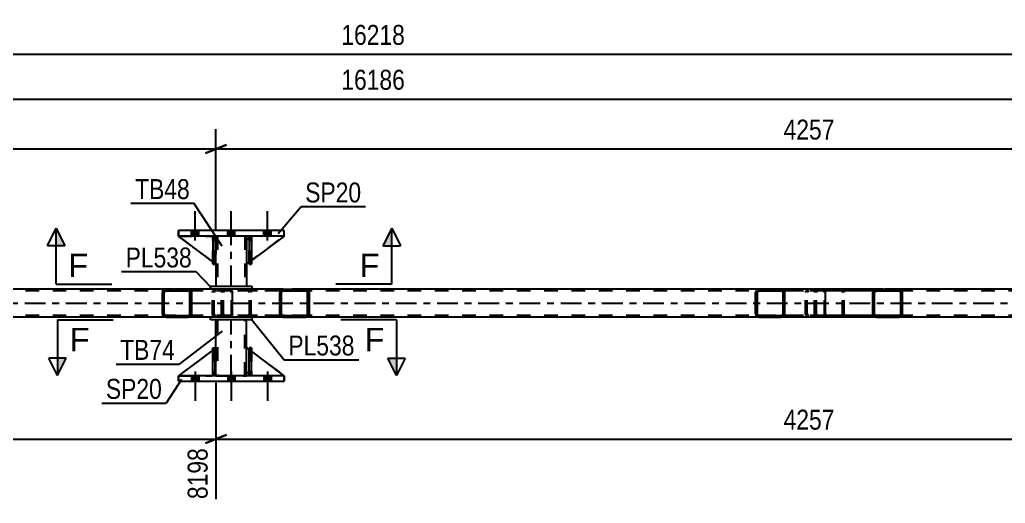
# Model space of a CAD drawing. Header units: millimetres. Extents: x -121 to 720, y -428 to 166.
# Drawn here: x 211.8 to 353.3, y -233.6 to -164.2 of the extents above; entities that cross this region are included whole.
import ezdxf

# ---------------------------------------------------------------- set-up
doc = ezdxf.new("R2010")
doc.units = ezdxf.units.MM
doc.linetypes.add('DXK_LINE_DOT2', pattern=[3.9198, 1.9599, -1.9599])
doc.linetypes.add('DXK_LINE_DOT3', pattern=[5.9187, 2.979, -0.9799, 0.9799, -0.9799])
doc.styles.add('Arial', font='ARIAL.TTF', dxfattribs={"height": 0.2})
doc.styles.add('Arial Narrow', font='ARIALN.TTF', dxfattribs={"height": 0.2})

# ---------------------------------------------------------------- blocks, each defined once
blk = doc.blocks.new('Part-318895430-5646 - 5565')
at = {"color": 7, "linetype": 'DXK_LINE_DOT2'}
for p, q in [((239.96, -211.26), (234.56, -215.26)), ((239.96, -214.66), (239.96, -211.26)), ((239.96, -211.26), (239.96, -214.66)), ((239.36, -215.26), (239.96, -214.66)), ((239.96, -214.66), (239.36, -215.26)), ((239.96, -214.66), (239.96, -214.66)), ((234.56, -215.26), (239.36, -215.26))]:
    blk.add_line(p, q, dxfattribs=at)
blk = doc.blocks.new('Part-318895430-5638 - 5565')
at = {"color": 2, "linetype": 'Continuous'}
for p, q in [((239.52, -215.26), (239.52, -211.26)), ((239.52, -211.26), (239.84, -211.26)), ((239.84, -215.26), (239.84, -211.26)), ((239.52, -215.26), (239.52, -215.26)), ((239.84, -215.26), (239.52, -215.26))]:
    blk.add_line(p, q, dxfattribs=at)
at = {"color": 7, "linetype": 'DXK_LINE_DOT2'}
for p, q in [((239.52, -211.26), (239.52, -214.66)), ((239.84, -214.66), (239.84, -211.26)), ((239.52, -214.66), (239.52, -215.26)), ((239.52, -214.66), (239.84, -214.66)), ((239.84, -215.26), (239.84, -214.66)), ((239.84, -215.26), (239.84, -215.26))]:
    blk.add_line(p, q, dxfattribs=at)
blk = doc.blocks.new('Part-318895430-5647 - 5565')
at = {"color": 2, "linetype": 'Continuous'}
for p, q in [((239.52, -211.59), (234.56, -215.26)), ((239.96, -211.26), (239.84, -211.35)), ((239.96, -214.66), (239.96, -211.26)), ((239.96, -214.66), (239.84, -214.79)), ((239.96, -214.66), (239.96, -214.66)), ((239.52, -215.11), (239.36, -215.26))]:
    blk.add_line(p, q, dxfattribs=at)
at = {"color": 7, "linetype": 'DXK_LINE_DOT2'}
for p, q in [((239.84, -211.35), (239.52, -211.59)), ((239.96, -214.66), (239.96, -211.26)), ((239.96, -214.66), (239.36, -215.26)), ((239.84, -214.79), (239.52, -215.11)), ((234.56, -215.26), (239.36, -215.26))]:
    blk.add_line(p, q, dxfattribs=at)
blk = doc.blocks.new('Part-318895430-5703 - 5565')
at = {"color": 2, "linetype": 'Continuous'}
for p, q in [((239.16, -207.26), (239.16, -206.86)), ((245.16, -207.26), (239.16, -207.26)), ((245.16, -207.26), (245.16, -206.86))]:
    blk.add_line(p, q, dxfattribs=at)
at = {"color": 7, "linetype": 'DXK_LINE_DOT2'}
blk.add_line((245.16, -206.86), (239.16, -206.86), dxfattribs=at)
blk = doc.blocks.new('Part-318895430-5639 - 5565')
at = {"color": 7, "linetype": 'DXK_LINE_DOT2'}
for p, q in [((245.04, -211.26), (244.72, -211.26)), ((244.72, -214.66), (244.72, -211.26)), ((244.72, -211.26), (244.72, -215.26)), ((245.04, -211.26), (245.04, -214.66)), ((245.04, -215.26), (245.04, -211.26)), ((245.04, -214.66), (244.72, -214.66)), ((244.72, -215.26), (244.72, -214.66)), ((245.04, -214.66), (245.04, -215.26)), ((245.04, -215.26), (244.72, -215.26)), ((245.04, -215.26), (245.04, -215.26))]:
    blk.add_line(p, q, dxfattribs=at)
blk = doc.blocks.new('Part-318895430-5640 - 5565')
at = {"color": 7, "linetype": 'DXK_LINE_DOT2'}
for p, q in [((239.52, -211.26), (239.84, -211.26)), ((239.52, -214.66), (239.52, -211.26)), ((239.52, -211.26), (239.52, -215.26)), ((239.84, -211.26), (239.84, -214.66)), ((239.84, -215.26), (239.84, -211.36)), ((239.84, -214.66), (239.52, -214.66)), ((239.52, -215.26), (239.52, -214.66)), ((239.84, -214.66), (239.84, -215.26)), ((239.84, -215.26), (239.52, -215.26)), ((239.84, -215.26), (239.84, -215.26))]:
    blk.add_line(p, q, dxfattribs=at)
blk = doc.blocks.new('Part-318895430-5643 - 5565')
at = {"color": 7, "linetype": 'DXK_LINE_DOT2'}
for p, q in [((244.36, -214.66), (244.36, -211.26)), ((244.36, -211.26), (249.76, -215.26)), ((244.96, -215.26), (244.36, -214.66)), ((249.76, -215.26), (244.96, -215.26))]:
    blk.add_line(p, q, dxfattribs=at)
blk = doc.blocks.new('Part-318895430-5644 - 5565')
at = {"color": 2, "linetype": 'Continuous'}
for p, q in [((244.36, -214.66), (244.36, -211.26)), ((244.72, -211.52), (244.36, -211.26)), ((249.76, -215.26), (245.04, -211.76)), ((244.72, -215.02), (244.36, -214.66))]:
    blk.add_line(p, q, dxfattribs=at)
at = {"color": 7, "linetype": 'DXK_LINE_DOT2'}
for p, q in [((245.04, -211.76), (244.72, -211.52)), ((244.96, -215.26), (244.72, -215.02)), ((249.76, -215.26), (244.96, -215.26)), ((249.76, -215.26), (249.76, -215.26)), ((249.76, -215.26), (249.76, -215.26))]:
    blk.add_line(p, q, dxfattribs=at)
blk = doc.blocks.new('Part-318895430-5648 - 5565')
at = {"color": 2, "linetype": 'Continuous'}
for p, q in [((244.72, -215.26), (244.72, -211.26)), ((244.72, -211.26), (245.04, -211.26)), ((245.04, -215.26), (245.04, -211.26)), ((244.72, -215.26), (244.72, -215.26)), ((245.04, -215.26), (244.72, -215.26))]:
    blk.add_line(p, q, dxfattribs=at)
at = {"color": 7, "linetype": 'DXK_LINE_DOT2'}
for p, q in [((244.72, -211.26), (244.72, -214.66)), ((245.04, -214.66), (245.04, -211.26)), ((244.72, -214.66), (244.72, -215.26)), ((244.72, -214.66), (245.04, -214.66)), ((245.04, -215.26), (245.04, -214.66)), ((245.04, -215.26), (245.04, -215.26))]:
    blk.add_line(p, q, dxfattribs=at)
blk = doc.blocks.new('Part-318895430-5713 - 5565')
at = {"linetype": 'Continuous'}
h = blk.add_hatch(dxfattribs=at)
h.set_pattern_fill('', scale=0.7, style=0, pattern_type=0)
h.set_pattern_definition([(45, (338.462, -203.1576), (-1.57154, 1.57154), [])])
h.paths.add_polyline_path([(338.5, -203.34), (338.46, -203.16), (338.35, -203), (338.19, -202.9), (337.99, -202.86), (334.76, -202.86), (334.56, -202.9), (334.39, -203), (334.28, -203.16), (334.24, -203.34), (334.24, -206.38), (334.28, -206.57), (334.39, -206.72), (334.56, -206.82), (334.76, -206.86), (337.99, -206.86), (338.19, -206.82), (338.35, -206.72), (338.46, -206.57), (338.5, -206.38)])
h.paths.add_polyline_path([(338.23, -206.47), (338.17, -206.55), (338.09, -206.6), (337.99, -206.62), (334.76, -206.62), (334.66, -206.6), (334.57, -206.55), (334.52, -206.47), (334.5, -206.38), (334.5, -203.34), (334.52, -203.25), (334.57, -203.17), (334.66, -203.12), (334.76, -203.1), (337.99, -203.1), (338.09, -203.12), (338.17, -203.17), (338.23, -203.25), (338.25, -203.34), (338.25, -206.38)])
at = {"color": 7, "linetype": 'DXK_LINE_DOT2'}
for p, q in [((325.89, -203.34), (325.93, -203.16)), ((325.89, -206.38), (325.89, -203.34)), ((326.17, -203.25), (326.15, -203.34)), ((326.15, -206.38), (326.15, -203.34)), ((326.22, -203.17), (326.17, -203.25)), ((326.21, -202.9), (326.41, -202.86)), ((326.31, -203.12), (326.22, -203.17)), ((326.41, -203.1), (326.31, -203.12)), ((327.17, -202.86), (326.41, -202.86)), ((337.99, -203.1), (326.41, -203.1)), ((329.64, -202.86), (329.84, -202.9)), ((329.74, -203.12), (329.64, -203.1)), ((329.82, -203.17), (329.74, -203.12)), ((329.88, -203.25), (329.82, -203.17)), ((329.9, -203.34), (329.88, -203.25)), ((329.9, -206.38), (329.9, -203.34)), ((330.11, -203.16), (330.15, -203.34)), ((330.15, -206.38), (330.15, -203.34)), ((337.99, -202.86), (334.76, -202.86)), ((325.93, -206.57), (325.89, -206.38)), ((326.15, -206.38), (326.17, -206.47)), ((326.17, -206.47), (326.22, -206.55)), ((326.22, -206.55), (326.31, -206.6)), ((329.74, -206.6), (329.82, -206.55)), ((329.82, -206.55), (329.88, -206.47)), ((329.88, -206.47), (329.9, -206.38)), ((330.15, -206.38), (330.11, -206.57)), ((326.41, -206.86), (326.21, -206.82)), ((326.31, -206.6), (326.41, -206.62)), ((337.99, -206.62), (326.41, -206.62)), ((327.17, -206.86), (326.41, -206.86)), ((329.64, -206.62), (329.74, -206.6)), ((329.84, -206.82), (329.64, -206.86)), ((337.99, -206.86), (334.76, -206.86))]:
    blk.add_line(p, q, dxfattribs=at)
at = {"color": 2, "linetype": 'Continuous'}
for p, q in [((334.76, -202.86), (327.17, -202.86)), ((334.28, -203.16), (334.24, -203.34)), ((334.24, -206.38), (334.24, -203.34)), ((334.5, -203.34), (334.52, -203.25)), ((334.5, -206.38), (334.5, -203.34)), ((334.52, -203.25), (334.57, -203.17)), ((334.76, -202.86), (334.56, -202.9)), ((334.57, -203.17), (334.66, -203.12)), ((334.66, -203.12), (334.76, -203.1)), ((334.76, -202.86), (337.99, -202.86)), ((334.76, -203.1), (337.99, -203.1)), ((338.19, -202.9), (337.99, -202.86)), ((337.99, -203.1), (338.09, -203.12)), ((338.09, -203.12), (338.17, -203.17)), ((338.17, -203.17), (338.23, -203.25)), ((338.23, -203.25), (338.25, -203.34)), ((338.25, -206.38), (338.25, -203.34)), ((338.5, -203.34), (338.46, -203.16)), ((338.5, -206.38), (338.5, -203.34)), ((334.24, -206.38), (334.28, -206.57)), ((334.52, -206.47), (334.5, -206.38)), ((334.57, -206.55), (334.52, -206.47)), ((334.66, -206.6), (334.57, -206.55)), ((338.17, -206.55), (338.09, -206.6)), ((338.23, -206.47), (338.17, -206.55)), ((338.25, -206.38), (338.23, -206.47)), ((338.46, -206.57), (338.5, -206.38)), ((334.76, -206.86), (327.17, -206.86)), ((334.56, -206.82), (334.76, -206.86)), ((334.76, -206.62), (334.66, -206.6)), ((334.76, -206.62), (337.99, -206.62)), ((334.76, -206.86), (337.99, -206.86)), ((338.09, -206.6), (337.99, -206.62)), ((337.99, -206.86), (338.19, -206.82))]:
    blk.add_line(p, q, dxfattribs=at)
at = {"color": 7, "linetype": 'DXK_LINE_DOT2'}
for centre, start, end in [((326.39, -203.36), 110.7583, 155.68), ((329.66, -203.36), 24.32, 69.2417), ((326.39, -206.36), 204.32, 249.2417), ((329.66, -206.36), 290.7583, 335.68)]:
    blk.add_arc(centre, 0.496, start, end, dxfattribs=at)
at = {"color": 2, "linetype": 'Continuous'}
for centre, start, end in [((334.74, -203.36), 110.7583, 155.68), ((338.01, -203.36), 24.32, 69.2417), ((334.74, -206.36), 204.32, 249.2417), ((338.01, -206.36), 290.7583, 335.68)]:
    blk.add_arc(centre, 0.496, start, end, dxfattribs=at)
blk = doc.blocks.new('Part-318895430-5649 - 5565')
at = {"color": 2, "linetype": 'Continuous'}
for p, q in [((245.04, -195.24), (244.72, -195.24)), ((244.72, -195.24), (244.72, -199.24)), ((245.04, -195.24), (245.04, -195.24)), ((245.04, -195.24), (245.04, -199.24)), ((245.04, -199.24), (244.72, -199.24))]:
    blk.add_line(p, q, dxfattribs=at)
at = {"color": 7, "linetype": 'DXK_LINE_DOT2'}
for p, q in [((244.72, -195.84), (244.72, -195.24)), ((245.04, -195.84), (244.72, -195.84)), ((244.72, -195.84), (244.72, -199.24)), ((245.04, -195.84), (245.04, -195.24)), ((245.04, -195.24), (245.04, -195.24)), ((245.04, -199.24), (245.04, -195.84))]:
    blk.add_line(p, q, dxfattribs=at)
blk = doc.blocks.new('Part-318895430-5650 - 5565')
at = {"color": 2, "linetype": 'Continuous'}
for p, q in [((239.84, -195.24), (239.52, -195.24)), ((239.52, -195.24), (239.52, -199.24)), ((239.84, -195.24), (239.84, -195.24)), ((239.84, -195.24), (239.84, -199.24)), ((239.84, -199.24), (239.52, -199.24))]:
    blk.add_line(p, q, dxfattribs=at)
at = {"color": 7, "linetype": 'DXK_LINE_DOT2'}
for p, q in [((239.52, -195.84), (239.52, -195.24)), ((239.84, -195.84), (239.52, -195.84)), ((239.52, -195.84), (239.52, -199.24)), ((239.84, -195.84), (239.84, -195.24)), ((239.84, -195.24), (239.84, -195.24)), ((239.84, -199.24), (239.84, -195.84))]:
    blk.add_line(p, q, dxfattribs=at)
blk = doc.blocks.new('Part-318895430-5681 - 5565')
at = {"color": 7, "linetype": 'DXK_LINE_DOT2'}
for p, q in [((244.96, -195.24), (244.36, -195.84)), ((244.36, -199.24), (249.76, -195.24)), ((244.36, -195.84), (244.36, -199.24)), ((249.76, -195.24), (244.96, -195.24))]:
    blk.add_line(p, q, dxfattribs=at)
blk = doc.blocks.new('Part-318895430-5682 - 5565')
at = {"color": 2, "linetype": 'Continuous'}
for p, q in [((244.72, -195.49), (244.36, -195.84)), ((244.36, -195.84), (244.36, -199.24)), ((249.76, -195.24), (245.04, -198.74)), ((244.72, -198.98), (244.36, -199.24))]:
    blk.add_line(p, q, dxfattribs=at)
at = {"color": 7, "linetype": 'DXK_LINE_DOT2'}
for p, q in [((244.96, -195.24), (244.72, -195.49)), ((249.76, -195.24), (244.96, -195.24)), ((245.04, -198.74), (244.72, -198.98))]:
    blk.add_line(p, q, dxfattribs=at)
blk = doc.blocks.new('Part-318895430-5683 - 5565')
at = {"color": 7, "linetype": 'DXK_LINE_DOT2'}
for p, q in [((239.96, -199.24), (234.56, -195.24)), ((234.56, -195.24), (239.36, -195.24)), ((239.36, -195.24), (239.96, -195.84)), ((239.96, -195.84), (239.36, -195.24)), ((239.96, -195.84), (239.96, -199.24)), ((239.96, -195.84), (239.96, -195.84)), ((239.96, -195.84), (239.96, -199.24))]:
    blk.add_line(p, q, dxfattribs=at)
blk = doc.blocks.new('Part-318895430-5684 - 5565')
at = {"color": 2, "linetype": 'Continuous'}
for p, q in [((239.52, -198.91), (234.56, -195.24)), ((239.52, -195.39), (239.36, -195.24)), ((239.96, -195.84), (239.84, -195.71)), ((239.96, -195.84), (239.96, -195.84)), ((239.96, -199.24), (239.96, -195.84)), ((239.84, -199.15), (239.96, -199.24)), ((239.96, -199.24), (239.96, -199.24))]:
    blk.add_line(p, q, dxfattribs=at)
at = {"color": 7, "linetype": 'DXK_LINE_DOT2'}
for p, q in [((239.36, -195.24), (234.56, -195.24)), ((239.36, -195.24), (239.96, -195.84)), ((239.84, -195.71), (239.52, -195.39)), ((239.96, -195.84), (239.96, -199.24)), ((239.84, -199.15), (239.52, -198.91))]:
    blk.add_line(p, q, dxfattribs=at)
blk = doc.blocks.new('Part-318895430-5685 - 5565')
at = {"linetype": 'Continuous'}
h = blk.add_hatch(dxfattribs=at)
h.set_pattern_fill('', scale=0.7, style=0, pattern_type=0)
h.set_pattern_definition([(45, (236.4437, -203.1576), (-1.57154, 1.57154), [])])
h.paths.add_polyline_path([(236.48, -203.34), (236.44, -203.16), (236.33, -203), (236.17, -202.9), (235.98, -202.86), (232.79, -202.86), (232.6, -202.9), (232.44, -203), (232.33, -203.16), (232.29, -203.34), (232.29, -206.38), (232.33, -206.57), (232.44, -206.72), (232.6, -206.82), (232.79, -206.86), (235.98, -206.86), (236.17, -206.82), (236.33, -206.72), (236.44, -206.57), (236.48, -206.38)])
h.paths.add_polyline_path([(236.21, -206.47), (236.16, -206.55), (236.08, -206.6), (235.98, -206.62), (232.79, -206.62), (232.7, -206.6), (232.62, -206.55), (232.56, -206.47), (232.54, -206.38), (232.54, -203.34), (232.56, -203.25), (232.62, -203.17), (232.7, -203.12), (232.79, -203.1), (235.98, -203.1), (236.08, -203.12), (236.16, -203.17), (236.21, -203.25), (236.23, -203.34), (236.23, -206.38)])
at = {"color": 2, "linetype": 'Continuous'}
for p, q in [((232.33, -203.16), (232.29, -203.34)), ((232.29, -206.38), (232.29, -203.34)), ((232.54, -203.34), (232.56, -203.25)), ((232.54, -206.38), (232.54, -203.34)), ((232.56, -203.25), (232.62, -203.17)), ((232.79, -202.86), (232.6, -202.9)), ((232.62, -203.17), (232.7, -203.12)), ((232.7, -203.12), (232.79, -203.1)), ((232.79, -202.86), (235.98, -202.86)), ((232.79, -203.1), (235.98, -203.1)), ((242.04, -202.86), (235.98, -202.86)), ((236.17, -202.9), (235.98, -202.86)), ((235.98, -203.1), (236.08, -203.12)), ((236.08, -203.12), (236.16, -203.17)), ((236.16, -203.17), (236.21, -203.25)), ((236.21, -203.25), (236.23, -203.34)), ((236.23, -206.38), (236.23, -203.34)), ((236.48, -203.34), (236.44, -203.16)), ((236.48, -206.38), (236.48, -203.34)), ((242.04, -202.86), (242.14, -202.9)), ((242.14, -202.9), (242.23, -203)), ((242.23, -203), (242.29, -203.16)), ((242.29, -203.16), (242.31, -203.34)), ((242.31, -206.38), (242.31, -203.34)), ((232.29, -206.38), (232.33, -206.57)), ((232.56, -206.47), (232.54, -206.38)), ((232.62, -206.55), (232.56, -206.47)), ((232.7, -206.6), (232.62, -206.55)), ((236.16, -206.55), (236.08, -206.6)), ((236.21, -206.47), (236.16, -206.55)), ((236.23, -206.38), (236.21, -206.47)), ((236.44, -206.57), (236.48, -206.38)), ((242.31, -206.38), (242.29, -206.57)), ((232.6, -206.82), (232.79, -206.86)), ((232.79, -206.62), (232.7, -206.6)), ((232.79, -206.62), (235.98, -206.62)), ((232.79, -206.86), (235.98, -206.86)), ((236.08, -206.6), (235.98, -206.62)), ((235.98, -206.86), (236.17, -206.82)), ((242.04, -206.86), (235.98, -206.86)), ((242.14, -206.82), (242.04, -206.86)), ((242.23, -206.72), (242.14, -206.82)), ((242.29, -206.57), (242.23, -206.72))]:
    blk.add_line(p, q, dxfattribs=at)
at = {"color": 7, "linetype": 'DXK_LINE_DOT2'}
for p, q in [((235.98, -202.86), (232.79, -202.86)), ((242.04, -203.1), (232.79, -203.1)), ((239.44, -203.34), (239.48, -203.16)), ((239.44, -206.38), (239.44, -203.34)), ((239.71, -203.25), (239.69, -203.34)), ((239.69, -206.38), (239.69, -203.34)), ((239.77, -203.17), (239.71, -203.25)), ((239.75, -202.9), (239.95, -202.86)), ((239.85, -203.12), (239.77, -203.17)), ((239.95, -203.1), (239.85, -203.12)), ((240.76, -203.1), (240.76, -202.86)), ((242.09, -203.12), (242.04, -203.1)), ((242.13, -203.17), (242.09, -203.12)), ((242.16, -203.25), (242.13, -203.17)), ((242.17, -203.34), (242.16, -203.25)), ((242.17, -206.38), (242.17, -203.34)), ((239.48, -206.57), (239.44, -206.38)), ((239.69, -206.38), (239.71, -206.47)), ((239.71, -206.47), (239.77, -206.55)), ((239.77, -206.55), (239.79, -206.57)), ((242.09, -206.6), (242.13, -206.55)), ((242.13, -206.55), (242.16, -206.47)), ((242.16, -206.47), (242.17, -206.38)), ((242.04, -206.62), (232.79, -206.62)), ((235.98, -206.86), (232.79, -206.86)), ((239.95, -206.86), (239.75, -206.82)), ((239.79, -206.57), (239.85, -206.6)), ((239.85, -206.6), (239.95, -206.62)), ((240.76, -206.86), (240.76, -206.62)), ((242.04, -206.62), (242.09, -206.6))]:
    blk.add_line(p, q, dxfattribs=at)
at = {"color": 2, "linetype": 'Continuous'}
for centre, start, end in [((232.78, -203.36), 111.1941, 156.1506), ((235.99, -203.36), 23.8494, 68.8059), ((232.78, -206.37), 203.8494, 248.8059), ((235.99, -206.37), 291.1941, 336.1506)]:
    blk.add_arc(centre, 0.492, start, end, dxfattribs=at)
at = {"color": 7, "linetype": 'DXK_LINE_DOT2'}
for centre, start, end in [((239.93, -203.36), 111.1941, 156.1506), ((239.93, -206.37), 203.8494, 248.8059)]:
    blk.add_arc(centre, 0.492, start, end, dxfattribs=at)
blk = doc.blocks.new('Part-318895430-5698 - 5565')
at = {"color": 2, "linetype": 'Continuous'}
for p, q in [((239.96, -211.26), (239.96, -207.26)), ((244.36, -211.26), (244.36, -207.26)), ((239.96, -215.26), (239.96, -214.66)), ((244.36, -215.26), (244.36, -214.66))]:
    blk.add_line(p, q, dxfattribs=at)
at = {"color": 7, "linetype": 'DXK_LINE_DOT2'}
for p, q in [((244.36, -207.26), (239.96, -207.26)), ((240.2, -207.26), (240.2, -215.26)), ((244.12, -215.26), (244.12, -207.26)), ((239.96, -214.66), (239.96, -211.26)), ((244.36, -214.66), (244.36, -211.26)), ((239.96, -215.26), (244.36, -215.26))]:
    blk.add_line(p, q, dxfattribs=at)
at = {"color": 7, "linetype": 'DXK_LINE_DOT3'}
blk.add_line((242.16, -215.26), (242.16, -207.26), dxfattribs=at)
blk = doc.blocks.new('Part-318895430-5753 - 5565')
at = {"color": 7, "linetype": 'DXK_LINE_DOT2'}
for p, q in [((559.5, -203.1), (-24.24, -203.1)), ((508.26, -202.86), (62.53, -202.86)), ((252.86, -202.86), (232.79, -202.86)), ((337.99, -202.86), (317.93, -202.86)), ((559.5, -206.62), (-24.24, -206.62)), ((508.26, -206.86), (-14.13, -206.86)), ((252.86, -206.86), (232.79, -206.86)), ((337.99, -206.86), (317.93, -206.86))]:
    blk.add_line(p, q, dxfattribs=at)
at = {"color": 2, "linetype": 'Continuous'}
for p, q in [((232.79, -202.86), (167.72, -202.86)), ((317.93, -202.86), (252.86, -202.86)), ((403.06, -202.86), (337.99, -202.86)), ((232.79, -206.86), (167.72, -206.86)), ((317.93, -206.86), (252.86, -206.86)), ((403.06, -206.86), (337.99, -206.86))]:
    blk.add_line(p, q, dxfattribs=at)
at = {"color": 7, "linetype": 'DXK_LINE_DOT3'}
blk.add_line((-24.24, -204.86), (559.5, -204.86), dxfattribs=at)
blk = doc.blocks.new('Part-318895430-5892 - 5565')
at = {"linetype": 'Continuous'}
h = blk.add_hatch(dxfattribs=at)
h.set_pattern_fill('', scale=0.7, style=0, pattern_type=0)
h.set_pattern_definition([(45, (253.3278, -203.1576), (-1.57154, 1.57154), [])])
h.paths.add_polyline_path([(253.37, -203.34), (253.33, -203.16), (253.22, -203), (253.05, -202.9), (252.86, -202.86), (249.62, -202.86), (249.43, -202.9), (249.26, -203), (249.15, -203.16), (249.11, -203.34), (249.11, -206.38), (249.15, -206.57), (249.26, -206.72), (249.43, -206.82), (249.62, -206.86), (252.86, -206.86), (253.05, -206.82), (253.22, -206.72), (253.33, -206.57), (253.37, -206.38)])
h.paths.add_polyline_path([(253.09, -206.47), (253.04, -206.55), (252.95, -206.6), (252.86, -206.62), (249.62, -206.62), (249.52, -206.6), (249.44, -206.55), (249.38, -206.47), (249.37, -206.38), (249.37, -203.34), (249.38, -203.25), (249.44, -203.17), (249.52, -203.12), (249.62, -203.1), (252.86, -203.1), (252.95, -203.12), (253.04, -203.17), (253.09, -203.25), (253.11, -203.34), (253.11, -206.38)])
at = {"color": 7, "linetype": 'DXK_LINE_DOT2'}
for p, q in [((240.76, -203.34), (240.8, -203.16)), ((240.76, -206.38), (240.76, -203.34)), ((241.04, -203.25), (241.02, -203.34)), ((241.02, -206.38), (241.02, -203.34)), ((241.09, -203.17), (241.04, -203.25)), ((241.08, -202.9), (241.27, -202.86)), ((241.17, -203.12), (241.09, -203.17)), ((241.27, -203.1), (241.17, -203.12)), ((242.04, -202.86), (241.27, -202.86)), ((252.86, -203.1), (241.27, -203.1)), ((244.51, -202.86), (244.7, -202.9)), ((244.6, -203.12), (244.51, -203.1)), ((244.69, -203.17), (244.6, -203.12)), ((244.74, -203.25), (244.69, -203.17)), ((244.76, -203.34), (244.74, -203.25)), ((244.76, -206.38), (244.76, -203.34)), ((244.98, -203.16), (245.02, -203.34)), ((245.02, -206.38), (245.02, -203.34)), ((252.86, -202.86), (249.62, -202.86)), ((240.8, -206.57), (240.76, -206.38)), ((241.02, -206.38), (241.04, -206.47)), ((241.04, -206.47), (241.09, -206.55)), ((241.09, -206.55), (241.17, -206.6)), ((244.6, -206.6), (244.69, -206.55)), ((244.69, -206.55), (244.74, -206.47)), ((244.74, -206.47), (244.76, -206.38)), ((245.02, -206.38), (244.98, -206.57)), ((241.27, -206.86), (241.08, -206.82)), ((241.17, -206.6), (241.27, -206.62)), ((252.86, -206.62), (241.27, -206.62)), ((242.04, -206.86), (241.27, -206.86)), ((244.51, -206.62), (244.6, -206.6)), ((244.7, -206.82), (244.51, -206.86)), ((249.62, -206.86), (252.86, -206.86))]:
    blk.add_line(p, q, dxfattribs=at)
at = {"color": 2, "linetype": 'Continuous'}
for p, q in [((249.62, -202.86), (242.04, -202.86)), ((249.15, -203.16), (249.11, -203.34)), ((249.11, -206.38), (249.11, -203.34)), ((249.37, -203.34), (249.38, -203.25)), ((249.37, -206.38), (249.37, -203.34)), ((249.38, -203.25), (249.44, -203.17)), ((249.62, -202.86), (249.43, -202.9)), ((249.44, -203.17), (249.52, -203.12)), ((249.52, -203.12), (249.62, -203.1)), ((249.62, -202.86), (252.86, -202.86)), ((249.62, -203.1), (252.86, -203.1)), ((253.05, -202.9), (252.86, -202.86)), ((252.86, -203.1), (252.95, -203.12)), ((252.95, -203.12), (253.04, -203.17)), ((253.04, -203.17), (253.09, -203.25)), ((253.09, -203.25), (253.11, -203.34)), ((253.11, -206.38), (253.11, -203.34)), ((253.37, -203.34), (253.33, -203.16)), ((253.37, -206.38), (253.37, -203.34)), ((249.11, -206.38), (249.15, -206.57)), ((249.38, -206.47), (249.37, -206.38)), ((249.44, -206.55), (249.38, -206.47)), ((249.52, -206.6), (249.44, -206.55)), ((253.04, -206.55), (252.95, -206.6)), ((253.09, -206.47), (253.04, -206.55)), ((253.11, -206.38), (253.09, -206.47)), ((253.33, -206.57), (253.37, -206.38)), ((249.62, -206.86), (242.04, -206.86)), ((249.43, -206.82), (249.62, -206.86)), ((249.62, -206.62), (249.52, -206.6)), ((249.62, -206.62), (252.86, -206.62)), ((249.62, -206.86), (252.86, -206.86)), ((252.95, -206.6), (252.86, -206.62)), ((252.86, -206.86), (253.05, -206.82))]:
    blk.add_line(p, q, dxfattribs=at)
at = {"color": 7, "linetype": 'DXK_LINE_DOT2'}
for centre, start, end in [((241.25, -203.36), 110.7583, 155.68), ((244.53, -203.36), 24.32, 69.2417), ((241.25, -206.36), 204.32, 249.2417), ((244.53, -206.36), 290.7583, 335.68)]:
    blk.add_arc(centre, 0.496, start, end, dxfattribs=at)
at = {"color": 2, "linetype": 'Continuous'}
for centre, start, end in [((249.6, -203.36), 110.7583, 155.68), ((252.88, -203.36), 24.32, 69.2417), ((249.6, -206.36), 204.32, 249.2417), ((252.88, -206.36), 290.7583, 335.68)]:
    blk.add_arc(centre, 0.496, start, end, dxfattribs=at)
blk = doc.blocks.new('Part-318895430-5768 - 5565')
at = {"color": 2, "linetype": 'Continuous'}
for p, q in [((245.16, -202.44), (239.16, -202.44)), ((239.16, -202.84), (239.16, -202.44)), ((245.16, -202.84), (239.16, -202.84)), ((245.16, -202.84), (245.16, -202.44))]:
    blk.add_line(p, q, dxfattribs=at)
blk = doc.blocks.new('Bolt-318895430-5902 - 5565')
at = {"linetype": 'Continuous'}
for points in [[(236.44, -195.24), (237.48, -195.24), (237.48, -194.44), (236.44, -194.44)], [(236.44, -195.24), (237.48, -195.24), (237.48, -194.44), (236.44, -194.44)], [(236.44, -195.24), (237.48, -195.24), (237.48, -194.44), (236.44, -194.44)], [(241.64, -195.24), (242.68, -195.24), (242.68, -194.44), (241.64, -194.44)], [(241.64, -195.24), (242.68, -195.24), (242.68, -194.44), (241.64, -194.44)], [(246.84, -195.24), (247.88, -195.24), (247.88, -194.44), (246.84, -194.44)], [(246.84, -195.24), (247.88, -195.24), (247.88, -194.44), (246.84, -194.44)], [(246.84, -195.24), (247.88, -195.24), (247.88, -194.44), (246.84, -194.44)]]:
    blk.add_hatch(color=1, dxfattribs=at).paths.add_polyline_path(points)
at = {"color": 1, "linetype": 'Continuous'}
for p, q in [((236.96, -195.84), (236.96, -191.64)), ((236.96, -195.84), (236.96, -191.64)), ((236.96, -195.84), (236.96, -191.64)), ((242.16, -195.84), (242.16, -191.64)), ((242.16, -195.84), (242.16, -191.64)), ((247.36, -195.84), (247.36, -191.64)), ((247.36, -195.84), (247.36, -191.64)), ((247.36, -195.84), (247.36, -191.64)), ((236.44, -195.24), (236.44, -194.44)), ((236.44, -195.24), (236.44, -194.44)), ((236.44, -195.24), (236.44, -194.44)), ((237.48, -195.24), (237.48, -194.44)), ((237.48, -195.24), (237.48, -194.44)), ((237.48, -195.24), (237.48, -194.44)), ((241.64, -195.24), (241.64, -194.44)), ((241.64, -195.24), (241.64, -194.44)), ((242.68, -195.24), (242.68, -194.44)), ((242.68, -195.24), (242.68, -194.44)), ((246.84, -195.24), (246.84, -194.44)), ((246.84, -195.24), (246.84, -194.44)), ((246.84, -195.24), (246.84, -194.44)), ((247.88, -195.24), (247.88, -194.44)), ((247.88, -195.24), (247.88, -194.44)), ((247.88, -195.24), (247.88, -194.44))]:
    blk.add_line(p, q, dxfattribs=at)
blk = doc.blocks.new('Part-318895430-5781 - 5565')
at = {"color": 2, "linetype": 'Continuous'}
for p, q in [((239.96, -195.24), (239.96, -195.84)), ((244.36, -195.24), (244.36, -195.84)), ((239.96, -199.24), (239.96, -202.44)), ((244.36, -199.24), (244.36, -202.44))]:
    blk.add_line(p, q, dxfattribs=at)
at = {"color": 7, "linetype": 'DXK_LINE_DOT2'}
for p, q in [((244.36, -195.24), (239.96, -195.24)), ((239.96, -195.84), (239.96, -199.24)), ((240.2, -195.24), (240.2, -202.44)), ((244.12, -195.24), (244.12, -202.44)), ((244.36, -195.84), (244.36, -199.24)), ((244.36, -202.44), (239.96, -202.44))]:
    blk.add_line(p, q, dxfattribs=at)
at = {"color": 7, "linetype": 'DXK_LINE_DOT3'}
blk.add_line((242.16, -202.44), (242.16, -195.24), dxfattribs=at)
blk = doc.blocks.new('Part-318895430-5783 - 5565')
at = {"color": 7, "linetype": 'DXK_LINE_DOT2'}
for p, q in [((244.72, -195.84), (244.72, -195.24)), ((244.72, -195.24), (244.72, -195.24)), ((244.72, -195.24), (244.72, -199.24)), ((245.04, -195.24), (244.72, -195.24)), ((244.72, -199.24), (244.72, -195.84)), ((244.72, -195.84), (245.04, -195.84)), ((245.04, -195.84), (245.04, -195.24)), ((245.04, -199.24), (245.04, -195.24)), ((245.04, -195.84), (245.04, -199.24)), ((244.72, -199.24), (245.04, -199.24))]:
    blk.add_line(p, q, dxfattribs=at)
blk = doc.blocks.new('Part-318895430-5784 - 5565')
at = {"color": 7, "linetype": 'DXK_LINE_DOT2'}
for p, q in [((239.52, -195.84), (239.52, -195.24)), ((239.52, -195.24), (239.52, -195.24)), ((239.52, -195.24), (239.52, -199.24)), ((239.84, -195.24), (239.52, -195.24)), ((239.52, -199.24), (239.52, -195.84)), ((239.52, -195.84), (239.84, -195.84)), ((239.84, -195.84), (239.84, -195.24)), ((239.84, -199.24), (239.84, -195.24)), ((239.84, -195.84), (239.84, -199.24)), ((239.52, -199.24), (239.84, -199.24))]:
    blk.add_line(p, q, dxfattribs=at)
blk = doc.blocks.new('Part-318895430-5789 - 5565')
at = {"color": 2, "linetype": 'Continuous'}
for p, q in [((234.56, -216.06), (234.56, -215.26)), ((249.76, -215.26), (234.56, -215.26)), ((234.56, -216.06), (249.76, -216.06)), ((249.76, -216.06), (249.76, -215.26))]:
    blk.add_line(p, q, dxfattribs=at)
at = {"color": 7, "linetype": 'DXK_LINE_DOT2'}
for p, q in [((234.56, -215.26), (234.56, -216.06)), ((249.76, -215.26), (249.76, -216.06))]:
    blk.add_line(p, q, dxfattribs=at)
blk = doc.blocks.new('Part-318895430-5794 - 5565')
at = {"color": 2, "linetype": 'Continuous'}
for p, q in [((249.76, -194.44), (234.56, -194.44)), ((234.56, -195.24), (234.56, -194.44)), ((249.76, -195.24), (249.76, -194.44)), ((249.76, -195.24), (234.56, -195.24))]:
    blk.add_line(p, q, dxfattribs=at)
at = {"color": 7, "linetype": 'DXK_LINE_DOT2'}
for p, q in [((234.56, -194.44), (234.56, -195.24)), ((249.76, -195.24), (249.76, -194.44))]:
    blk.add_line(p, q, dxfattribs=at)
blk = doc.blocks.new('Bolt-318895430-5809 - 5565')
at = {"linetype": 'Continuous'}
for points in [[(237.48, -215.26), (236.44, -215.26), (236.44, -216.06), (237.48, -216.06)], [(237.48, -215.26), (236.44, -215.26), (236.44, -216.06), (237.48, -216.06)], [(237.48, -215.26), (236.44, -215.26), (236.44, -216.06), (237.48, -216.06)], [(242.68, -215.26), (241.64, -215.26), (241.64, -216.06), (242.68, -216.06)], [(242.68, -215.26), (241.64, -215.26), (241.64, -216.06), (242.68, -216.06)], [(247.88, -215.26), (246.84, -215.26), (246.84, -216.06), (247.88, -216.06)], [(247.88, -215.26), (246.84, -215.26), (246.84, -216.06), (247.88, -216.06)], [(247.88, -215.26), (246.84, -215.26), (246.84, -216.06), (247.88, -216.06)]]:
    blk.add_hatch(color=1, dxfattribs=at).paths.add_polyline_path(points)
at = {"color": 1, "linetype": 'Continuous'}
for p, q in [((236.96, -214.66), (236.96, -218.86)), ((236.96, -214.66), (236.96, -218.86)), ((236.96, -214.66), (236.96, -218.86)), ((242.16, -214.66), (242.16, -218.86)), ((242.16, -214.66), (242.16, -218.86)), ((247.36, -214.66), (247.36, -218.86)), ((247.36, -214.66), (247.36, -218.86)), ((247.36, -214.66), (247.36, -218.86)), ((236.44, -215.26), (236.44, -216.06)), ((236.44, -215.26), (236.44, -216.06)), ((236.44, -215.26), (236.44, -216.06)), ((237.48, -215.26), (237.48, -216.06)), ((237.48, -215.26), (237.48, -216.06)), ((237.48, -215.26), (237.48, -216.06)), ((241.64, -215.26), (241.64, -216.06)), ((241.64, -215.26), (241.64, -216.06)), ((242.68, -215.26), (242.68, -216.06)), ((242.68, -215.26), (242.68, -216.06)), ((246.84, -215.26), (246.84, -216.06)), ((246.84, -215.26), (246.84, -216.06)), ((246.84, -215.26), (246.84, -216.06)), ((247.88, -215.26), (247.88, -216.06)), ((247.88, -215.26), (247.88, -216.06)), ((247.88, -215.26), (247.88, -216.06))]:
    blk.add_line(p, q, dxfattribs=at)
blk = doc.blocks.new('Part-318895430-5891 - 5565')
at = {"linetype": 'Continuous'}
h = blk.add_hatch(dxfattribs=at)
h.set_pattern_fill('', scale=0.7, style=0, pattern_type=0)
h.set_pattern_definition([(45, (321.578, -203.1576), (-1.57154, 1.57154), [])])
h.paths.add_polyline_path([(321.62, -203.34), (321.58, -203.16), (321.47, -203), (321.31, -202.9), (321.11, -202.86), (317.93, -202.86), (317.74, -202.9), (317.57, -203), (317.46, -203.16), (317.43, -203.34), (317.43, -206.38), (317.46, -206.57), (317.57, -206.72), (317.74, -206.82), (317.93, -206.86), (321.11, -206.86), (321.31, -206.82), (321.47, -206.72), (321.58, -206.57), (321.62, -206.38)])
h.paths.add_polyline_path([(321.35, -206.47), (321.29, -206.55), (321.21, -206.6), (321.11, -206.62), (317.93, -206.62), (317.83, -206.6), (317.75, -206.55), (317.7, -206.47), (317.68, -206.38), (317.68, -203.34), (317.7, -203.25), (317.75, -203.17), (317.83, -203.12), (317.93, -203.1), (321.11, -203.1), (321.21, -203.12), (321.29, -203.17), (321.35, -203.25), (321.36, -203.34), (321.36, -206.38)])
at = {"color": 2, "linetype": 'Continuous'}
for p, q in [((317.46, -203.16), (317.43, -203.34)), ((317.43, -206.38), (317.43, -203.34)), ((317.68, -203.34), (317.7, -203.25)), ((317.68, -206.38), (317.68, -203.34)), ((317.7, -203.25), (317.75, -203.17)), ((317.93, -202.86), (317.74, -202.9)), ((317.75, -203.17), (317.83, -203.12)), ((317.83, -203.12), (317.93, -203.1)), ((317.93, -202.86), (321.11, -202.86)), ((317.93, -203.1), (321.11, -203.1)), ((327.17, -202.86), (321.11, -202.86)), ((321.31, -202.9), (321.11, -202.86)), ((321.11, -203.1), (321.21, -203.12)), ((321.21, -203.12), (321.29, -203.17)), ((321.29, -203.17), (321.35, -203.25)), ((321.35, -203.25), (321.36, -203.34)), ((321.36, -206.38), (321.36, -203.34)), ((321.62, -203.34), (321.58, -203.16)), ((321.62, -206.38), (321.62, -203.34)), ((327.17, -202.86), (327.27, -202.9)), ((327.27, -202.9), (327.36, -203)), ((327.36, -203), (327.42, -203.16)), ((327.42, -203.16), (327.44, -203.34)), ((327.44, -206.38), (327.44, -203.34)), ((317.43, -206.38), (317.46, -206.57)), ((317.7, -206.47), (317.68, -206.38)), ((317.75, -206.55), (317.7, -206.47)), ((317.83, -206.6), (317.75, -206.55)), ((321.29, -206.55), (321.21, -206.6)), ((321.35, -206.47), (321.29, -206.55)), ((321.36, -206.38), (321.35, -206.47)), ((321.58, -206.57), (321.62, -206.38)), ((327.44, -206.38), (327.42, -206.57)), ((317.74, -206.82), (317.93, -206.86)), ((317.93, -206.62), (317.83, -206.6)), ((317.93, -206.62), (321.11, -206.62)), ((317.93, -206.86), (321.11, -206.86)), ((321.21, -206.6), (321.11, -206.62)), ((321.11, -206.86), (321.31, -206.82)), ((327.17, -206.86), (321.11, -206.86)), ((327.27, -206.82), (327.17, -206.86)), ((327.36, -206.72), (327.27, -206.82)), ((327.42, -206.57), (327.36, -206.72))]:
    blk.add_line(p, q, dxfattribs=at)
at = {"color": 7, "linetype": 'DXK_LINE_DOT2'}
for p, q in [((321.11, -202.86), (317.93, -202.86)), ((327.17, -203.1), (317.93, -203.1)), ((324.58, -203.34), (324.62, -203.16)), ((324.58, -206.38), (324.58, -203.34)), ((324.85, -203.25), (324.83, -203.34)), ((324.83, -206.38), (324.83, -203.34)), ((324.9, -203.17), (324.85, -203.25)), ((324.89, -202.9), (325.08, -202.86)), ((324.98, -203.12), (324.9, -203.17)), ((325.08, -203.1), (324.98, -203.12)), ((325.89, -203.1), (325.89, -202.86)), ((327.22, -203.12), (327.17, -203.1)), ((327.27, -203.17), (327.22, -203.12)), ((327.3, -203.25), (327.27, -203.17)), ((327.31, -203.34), (327.3, -203.25)), ((327.31, -206.38), (327.31, -203.34)), ((324.62, -206.57), (324.58, -206.38)), ((324.83, -206.38), (324.85, -206.47)), ((324.85, -206.47), (324.9, -206.55)), ((324.9, -206.55), (324.92, -206.57)), ((327.22, -206.6), (327.27, -206.55)), ((327.27, -206.55), (327.3, -206.47)), ((327.3, -206.47), (327.31, -206.38)), ((327.17, -206.62), (317.93, -206.62)), ((321.11, -206.86), (317.93, -206.86)), ((325.08, -206.86), (324.89, -206.82)), ((324.92, -206.57), (324.98, -206.6)), ((324.98, -206.6), (325.08, -206.62)), ((325.89, -206.86), (325.89, -206.62)), ((327.17, -206.62), (327.22, -206.6))]:
    blk.add_line(p, q, dxfattribs=at)
at = {"color": 2, "linetype": 'Continuous'}
for centre, start, end in [((317.91, -203.36), 111.1941, 156.1506), ((321.13, -203.36), 23.8494, 68.8059), ((317.91, -206.37), 203.8494, 248.8059), ((321.13, -206.37), 291.1941, 336.1506)]:
    blk.add_arc(centre, 0.492, start, end, dxfattribs=at)
at = {"color": 7, "linetype": 'DXK_LINE_DOT2'}
for centre, start, end in [((325.07, -203.36), 111.1941, 156.1506), ((325.07, -206.37), 203.8494, 248.8059)]:
    blk.add_arc(centre, 0.492, start, end, dxfattribs=at)
blk = doc.blocks.new('StraightDimension-318895430-6029 - 5565')
at = {"color": 7, "linetype": 'Continuous'}
for p, q in [((239.96, -194.24), (239.96, -179.88)), ((241.46, -182.13), (238.46, -183.33)), ((239.96, -182.73), (410.23, -182.73))]:
    blk.add_line(p, q, dxfattribs=at)
at = {"color": 0}
blk.add_wipeout([(329.35, -181.98), (329.35, -177.78), (320.84, -177.78), (320.84, -181.98)], dxfattribs=at)
at = {"color": 3, "style": 'Arial Narrow'}
blk.add_text('4257', height=2.863, dxfattribs=at).set_placement((321.44, -181.38))
blk = doc.blocks.new('StraightDimension-318895430-5964 - 5565')
at = {"color": 7, "linetype": 'Continuous'}
blk.add_line((-34.46, -175.58), (559.5, -175.58), dxfattribs=at)
at = {"color": 0}
blk.add_wipeout([(267.69, -174.83), (267.69, -170.63), (257.35, -170.63), (257.35, -174.83)], dxfattribs=at)
at = {"color": 3, "style": 'Arial Narrow'}
blk.add_text('16186', height=2.863, dxfattribs=at).set_placement((257.95, -174.23))
blk = doc.blocks.new('StraightDimension-318895430-5995 - 5565')
at = {"color": 7, "linetype": 'Continuous'}
for p, q in [((239.96, -216.26), (239.96, -232.96)), ((241.46, -223.75), (238.46, -224.95)), ((239.96, -224.35), (410.23, -224.35))]:
    blk.add_line(p, q, dxfattribs=at)
at = {"color": 0}
blk.add_wipeout([(329.35, -223.6), (329.35, -219.4), (320.84, -219.4), (320.84, -223.6)], dxfattribs=at)
at = {"color": 3, "style": 'Arial Narrow'}
blk.add_text('4257', height=2.863, dxfattribs=at).set_placement((321.44, -223))
blk = doc.blocks.new('StraightDimension-318895430-6001 - 5565')
at = {"color": 7, "linetype": 'Continuous'}
for p, q in [((239.96, -216.26), (239.96, -232.96)), ((69.69, -224.35), (239.96, -224.35)), ((238.46, -224.95), (241.46, -223.75))]:
    blk.add_line(p, q, dxfattribs=at)
at = {"color": 0, "linetype": 'Continuous'}
blk.add_wipeout([(239.36, -225.05), (235.16, -225.05), (235.16, -233.56), (239.36, -233.56)], dxfattribs=at)
at = {"color": 3, "linetype": 'Continuous', "style": 'Arial Narrow'}
blk.add_text('8198', height=2.863, rotation=90.0002, dxfattribs=at).set_placement((238.76, -232.96))
blk = doc.blocks.new('StraightDimension-318895430-6008 - 5565')
at = {"color": 7, "linetype": 'Continuous'}
blk.add_line((-35.1, -169.14), (560.14, -169.14), dxfattribs=at)
at = {"color": 0}
blk.add_wipeout([(267.69, -168.39), (267.69, -164.19), (257.35, -164.19), (257.35, -168.39)], dxfattribs=at)
at = {"color": 3, "style": 'Arial Narrow'}
blk.add_text('16218', height=2.863, dxfattribs=at).set_placement((257.95, -167.79))
blk = doc.blocks.new('StraightDimension-318895430-6035 - 5565')
at = {"color": 7, "linetype": 'Continuous'}
for p, q in [((239.96, -194.24), (239.96, -179.88)), ((238.46, -183.33), (241.46, -182.13)), ((69.69, -182.73), (239.96, -182.73))]:
    blk.add_line(p, q, dxfattribs=at)
blk = doc.blocks.new('SectionMark-318895430-6119 - 5565')
at = {"linetype": 'Continuous'}
for points in [[(218.26, -196.61), (217.01, -196.61), (217.01, -194.11)], [(265.18, -196.61), (263.93, -196.61), (265.18, -194.11)]]:
    blk.add_hatch(color=6, dxfattribs=at).paths.add_polyline_path(points)
at = {"color": 6, "linetype": 'Continuous'}
for p, q in [((215.76, -196.61), (217.01, -194.11)), ((217.01, -202.11), (217.01, -194.11)), ((217.01, -194.11), (218.26, -196.61)), ((265.18, -194.11), (263.93, -196.61)), ((265.18, -202.11), (265.18, -194.11)), ((265.18, -194.11), (266.43, -196.61)), ((218.26, -196.61), (215.76, -196.61)), ((263.93, -196.61), (266.43, -196.61)), ((217.01, -202.11), (225.01, -202.11)), ((265.18, -202.11), (257.18, -202.11))]:
    blk.add_line(p, q, dxfattribs=at)
at = {"color": 0, "linetype": 'Continuous'}
for points in [[(221.61, -201.11), (221.61, -197.61), (218.76, -197.61), (218.76, -201.11)], [(263.43, -201.11), (263.43, -197.61), (260.58, -197.61), (260.58, -201.11)]]:
    blk.add_wipeout(points, dxfattribs=at)
at = {"color": 3, "linetype": 'Continuous', "style": 'Arial'}
for p in [(218.76, -201.11), (260.58, -201.11)]:
    blk.add_text('F', height=3.34, dxfattribs=at).set_placement(p)
blk = doc.blocks.new('Mark-318895430-5694 - 5565')
at = {"color": 0}
blk.add_wipeout([(234.06, -212.99), (234.06, -209.99), (226.21, -209.99), (226.21, -212.99)], dxfattribs=at)
blk.add_wipeout([(234.06, -212.99), (234.06, -209.99), (226.21, -209.99), (226.21, -212.99)], dxfattribs=at)
at = {"color": 30, "linetype": 'Continuous'}
for p in [(240.85, -208.87), (225.61, -213.59)]:
    blk.add_line(p, (234.66, -213.59), dxfattribs=at)
at = {"color": 3, "style": 'Arial Narrow'}
blk.add_text('TB74', height=2.863, dxfattribs=at).set_placement((226.21, -212.99))
blk = doc.blocks.new('Mark-318895430-5699 - 5565')
at = {"color": 0}
blk.add_wipeout([(259.85, -212.36), (259.85, -209.36), (250.35, -209.36), (250.35, -212.36)], dxfattribs=at)
blk.add_wipeout([(259.85, -212.36), (259.85, -209.36), (250.35, -209.36), (250.35, -212.36)], dxfattribs=at)
at = {"color": 30, "linetype": 'Continuous'}
for p, q in [((244.96, -207.07), (249.75, -212.96)), ((249.75, -212.96), (260.45, -212.96))]:
    blk.add_line(p, q, dxfattribs=at)
at = {"color": 3, "style": 'Arial Narrow'}
blk.add_text('PL538', height=2.863, dxfattribs=at).set_placement((250.35, -212.36))
blk = doc.blocks.new('Mark-318895430-5764 - 5565')
at = {"color": 0}
blk.add_wipeout([(236.49, -199.73), (236.49, -196.73), (226.99, -196.73), (226.99, -199.73)], dxfattribs=at)
blk.add_wipeout([(236.49, -199.73), (236.49, -196.73), (226.99, -196.73), (226.99, -199.73)], dxfattribs=at)
at = {"color": 30, "linetype": 'Continuous'}
for p in [(226.39, -200.33), (239.33, -202.63)]:
    blk.add_line(p, (237.09, -200.33), dxfattribs=at)
at = {"color": 3, "style": 'Arial Narrow'}
blk.add_text('PL538', height=2.863, dxfattribs=at).set_placement((226.99, -199.73))
blk = doc.blocks.new('Mark-318895430-5777 - 5565')
at = {"color": 0}
blk.add_wipeout([(236.2, -189.92), (236.2, -186.92), (228.35, -186.92), (228.35, -189.92)], dxfattribs=at)
blk.add_wipeout([(236.2, -189.92), (236.2, -186.92), (228.35, -186.92), (228.35, -189.92)], dxfattribs=at)
at = {"color": 30, "linetype": 'Continuous'}
for p in [(227.75, -190.52), (240.85, -196.69)]:
    blk.add_line(p, (236.8, -190.52), dxfattribs=at)
at = {"color": 3, "style": 'Arial Narrow'}
blk.add_text('TB48', height=2.863, dxfattribs=at).set_placement((228.35, -189.92))
blk = doc.blocks.new('Mark-318895430-5785 - 5565')
at = {"color": 0}
blk.add_wipeout([(232.2, -218.58), (232.2, -215.58), (224.16, -215.58), (224.16, -218.58)], dxfattribs=at)
blk.add_wipeout([(232.2, -218.58), (232.2, -215.58), (224.16, -215.58), (224.16, -218.58)], dxfattribs=at)
at = {"color": 30, "linetype": 'Continuous'}
for p in [(235.02, -215.81), (223.56, -219.18)]:
    blk.add_line(p, (232.8, -219.18), dxfattribs=at)
at = {"color": 3, "style": 'Arial Narrow'}
blk.add_text('SP20', height=2.863, dxfattribs=at).set_placement((224.16, -218.58))
blk = doc.blocks.new('Mark-318895430-5790 - 5565')
at = {"color": 0}
blk.add_wipeout([(260.81, -190.4), (260.81, -187.4), (252.77, -187.4), (252.77, -190.4)], dxfattribs=at)
blk.add_wipeout([(260.81, -190.4), (260.81, -187.4), (252.77, -187.4), (252.77, -190.4)], dxfattribs=at)
at = {"color": 30, "linetype": 'Continuous'}
for p, q in [((248.9, -194.84), (252.17, -191)), ((252.17, -191), (261.41, -191))]:
    blk.add_line(p, q, dxfattribs=at)
at = {"color": 3, "style": 'Arial Narrow'}
blk.add_text('SP20', height=2.863, dxfattribs=at).set_placement((252.77, -190.4))
blk = doc.blocks.new('SectionMark-318895430-6123 - 5565')
at = {"linetype": 'Continuous'}
for points in [[(217.21, -212.74), (218.46, -212.74), (217.21, -215.24)], [(264.64, -212.74), (265.89, -212.74), (265.89, -215.24)]]:
    blk.add_hatch(color=6, dxfattribs=at).paths.add_polyline_path(points)
at = {"color": 6, "linetype": 'Continuous'}
for p, q in [((217.21, -207.24), (225.21, -207.24)), ((217.21, -207.24), (217.21, -215.24)), ((265.89, -207.24), (257.89, -207.24)), ((265.89, -207.24), (265.89, -215.24)), ((217.21, -215.24), (215.96, -212.74)), ((218.46, -212.74), (215.96, -212.74)), ((217.21, -215.24), (218.46, -212.74)), ((264.64, -212.74), (267.14, -212.74)), ((265.89, -215.24), (264.64, -212.74)), ((267.14, -212.74), (265.89, -215.24))]:
    blk.add_line(p, q, dxfattribs=at)
at = {"color": 0, "linetype": 'Continuous'}
for points in [[(221.81, -211.74), (221.81, -208.24), (218.96, -208.24), (218.96, -211.74)], [(264.14, -211.74), (264.14, -208.24), (261.29, -208.24), (261.29, -211.74)]]:
    blk.add_wipeout(points, dxfattribs=at)
at = {"color": 3, "linetype": 'Continuous', "style": 'Arial'}
for p in [(218.96, -211.74), (261.29, -211.74)]:
    blk.add_text('F', height=3.34, dxfattribs=at).set_placement(p)

msp = doc.modelspace()

# ---------------------------------------------------------------- block references
for name in ['Bolt-318895430-5902 - 5565', 'Part-318895430-5794 - 5565', 'Part-318895430-5683 - 5565', 'Part-318895430-5684 - 5565', 'Part-318895430-5650 - 5565', 'Part-318895430-5784 - 5565', 'Part-318895430-5781 - 5565', 'Part-318895430-5681 - 5565', 'Part-318895430-5682 - 5565', 'Part-318895430-5649 - 5565', 'Part-318895430-5783 - 5565', 'Part-318895430-5753 - 5565', 'Part-318895430-5685 - 5565', 'Part-318895430-5768 - 5565', 'Part-318895430-5892 - 5565', 'Part-318895430-5891 - 5565', 'Part-318895430-5713 - 5565', 'Part-318895430-5703 - 5565', 'Part-318895430-5698 - 5565', 'Part-318895430-5646 - 5565', 'Part-318895430-5647 - 5565', 'Part-318895430-5638 - 5565', 'Part-318895430-5640 - 5565', 'Part-318895430-5643 - 5565', 'Part-318895430-5644 - 5565', 'Part-318895430-5639 - 5565', 'Part-318895430-5648 - 5565', 'Bolt-318895430-5809 - 5565', 'Part-318895430-5789 - 5565']:
    msp.add_blockref(name, (0, 0))

# ---------------------------------------------------------------- next in the draw order: block references
for name in ['StraightDimension-318895430-6029 - 5565', 'Mark-318895430-5699 - 5565', 'Mark-318895430-5694 - 5565', 'StraightDimension-318895430-5995 - 5565']:
    msp.add_blockref(name, (0, 0))

# ---------------------------------------------------------------- next in the draw order: block references
for name in ['StraightDimension-318895430-5964 - 5565', 'StraightDimension-318895430-6001 - 5565']:
    msp.add_blockref(name, (0, 0))

# ---------------------------------------------------------------- next in the draw order: block references
for name in ['StraightDimension-318895430-6008 - 5565', 'Mark-318895430-5785 - 5565']:
    msp.add_blockref(name, (0, 0))

# ---------------------------------------------------------------- next in the draw order: block references
for name in ['StraightDimension-318895430-6035 - 5565', 'SectionMark-318895430-6123 - 5565']:
    msp.add_blockref(name, (0, 0))

# ---------------------------------------------------------------- next in the draw order: block references
msp.add_blockref('SectionMark-318895430-6119 - 5565', (0, 0))

# ---------------------------------------------------------------- next in the draw order: block references
for name in ['Mark-318895430-5790 - 5565', 'Mark-318895430-5764 - 5565']:
    msp.add_blockref(name, (0, 0))

# ---------------------------------------------------------------- next in the draw order: block references
msp.add_blockref('Mark-318895430-5777 - 5565', (0, 0))

doc.saveas('drawing.dxf')
